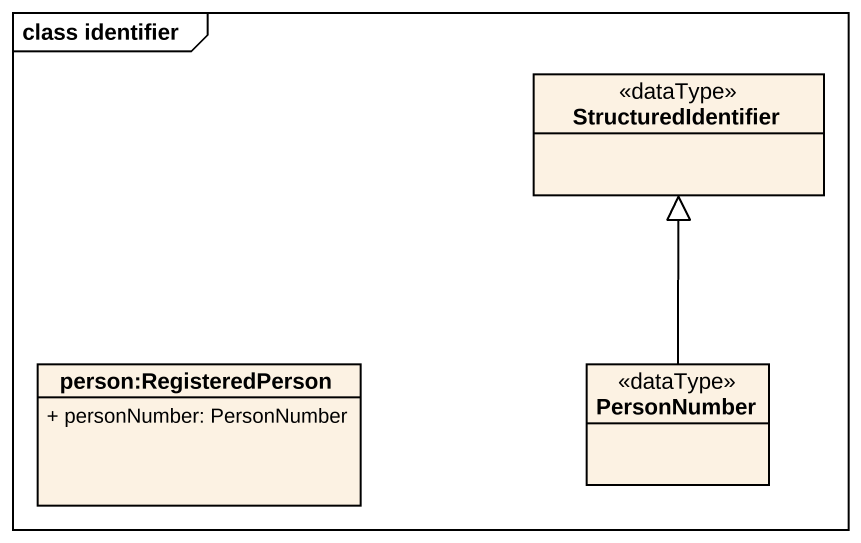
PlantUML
@startuml
mainframe class identifier
hide circle
hide empty members
skinparam classAttributeIconSize 0
class StructuredIdentifier <<dataType>>
class "person:RegisteredPerson" as person_RegisteredPerson {
  + personNumber: PersonNumber
}
class PersonNumber <<dataType>>
PersonNumber -up-|> StructuredIdentifier
@enduml
